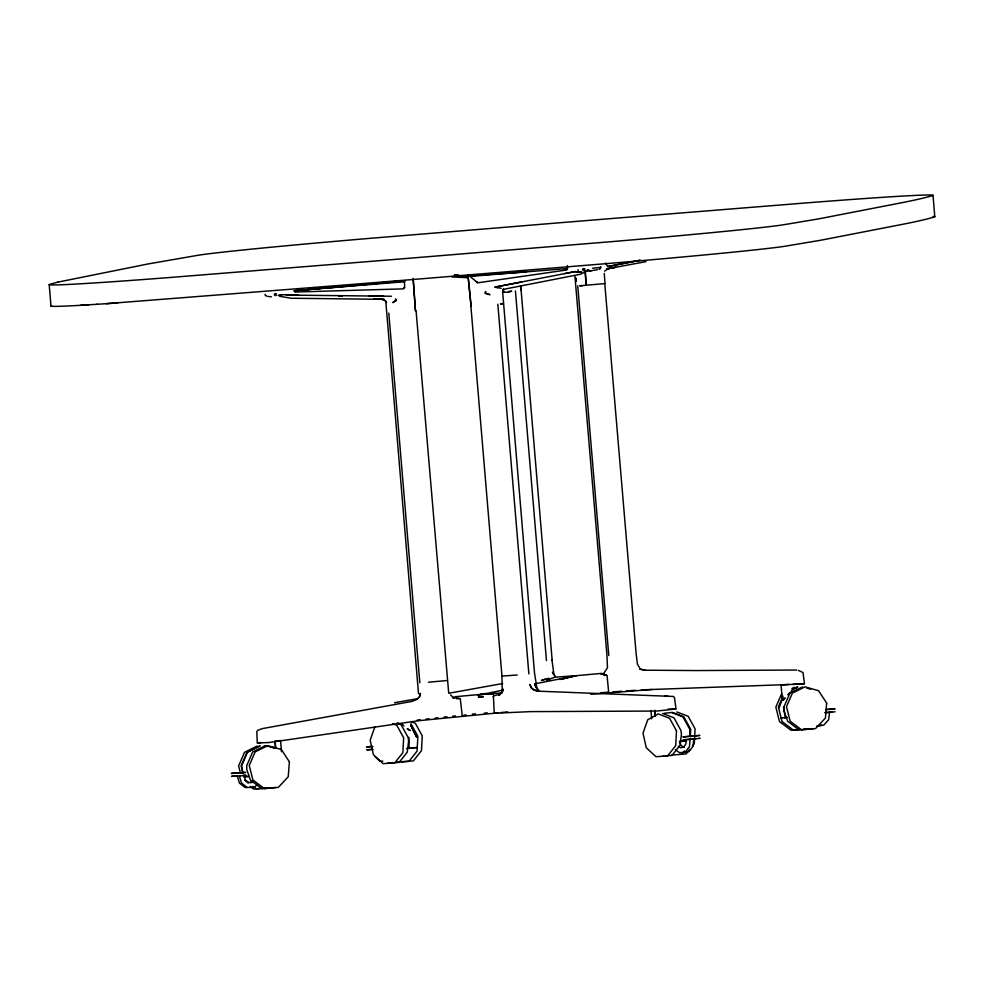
<?xml version="1.0" encoding="UTF-8"?>
<svg xmlns="http://www.w3.org/2000/svg" width="984" height="984" viewBox="0 0 984 984"><rect width="100%" height="100%" fill="white"/><g stroke="black" fill="none" stroke-linecap="round" stroke-linejoin="round"><path stroke-width="1.48" d="M686.082 739.538L685.946 743.867L683.769 747.053L680.448 747.754L678.406 746.376M690.313 736.733L690.706 729.304L683.794 716.77L672.441 712.416M675.43 749.722L679.624 752.772L689.034 751.518L693.08 746.315L693.745 738.873L690.141 739.255L689.476 746.696L685.43 751.899M789.045 693.302L787.717 694.753M503.328 689.206L502.271 692.601L501.951 676.069L470.906 306.405M374.904 726.77L370.181 740.116L373.428 754.691L383.145 763.67L394.781 762.858L402.874 752.637L403.661 737.779L396.761 725.245L392.505 723.609M782.858 697.619L779.119 707.767L779.402 707.152M493.218 696.955L493.624 695.86L500.733 693.941M781.739 693.536L775.847 707.102L779.5 721.604L790.988 730.239L797.962 729.611M783.055 696.155L778.356 707.004L782.009 721.506L793.498 730.14L799.082 729.636M789.869 693.216L783.99 706.795L783.99 710.62L787.643 721.284L799.131 729.931L813.079 728.664M502.492 690.694L498.925 695.491L500.179 694.384M397.757 723.08L402.198 724.384L403.944 725.909M265.176 294.241L265.127 294.634A1.648 1.513 -70.7 0 0 266.32 296.073L266.258 295.63M600.449 267.217L599.256 269.161L599.896 268.989A1.648 1.255 71 0 0 600.572 267.402L600.769 266.738M493.402 696.008L494.239 713.265L418.975 720.682L269.001 742.526L258.042 742.945L261.08 742.502M681.814 754.384L684.52 750.976M689.796 749.377L686.192 753.929L671.641 755.097M692.49 745.97L694.286 743.695L695.073 728.836L688.173 716.303L676.82 711.949M566.255 268.644L566.563 269.518L566.919 268.583L470.069 276.406L477.228 282.408L476.527 281.572M603.254 674.175L607.472 667.742L606.968 655.541L574.89 275.545M791.136 691.235L792.71 689.624M416.835 699.427L419.479 696.943L420.426 693.302L419.504 696.93L416.847 699.427L411.976 701.408L262.63 728.554L257.833 730.202L256.812 731.616L257.255 743.092M257.623 784.482L254.315 787.298L245.2 787.544L239.444 783.141L237.292 775.933M250.342 782.587L252.519 780.865M604.57 271.129L607.829 268.903L615.701 267.254L606.919 268.853M257.168 746.02L244.499 752.329L238.608 765.896L240.44 773.141M260.17 745.909L247.451 752.243L241.597 765.884L242.716 772.698M259.678 745.934L246.996 752.231L241.117 765.798L242.95 773.055M791.874 688.492L794.408 687.238M793.116 689.021L796.917 687.139M789.34 693.277L802.55 686.918M597.632 269.641L589.883 271.006M452.812 697.89L455.235 696.709L480.635 694.409M586.71 271.326L580.166 274.29L503.021 289.444M792.477 689.304L797.803 687.103L792.489 689.341M582.528 285.631L579.736 285.791L605.037 283.577L604.262 273.404M604.766 283.687L636.082 653.253L637.411 664.114L639.526 667.706M546.415 680.251L554.988 677.164L576.169 675.688M545.197 679.181L541.348 680.485L548.777 678.247M601.113 674.421L603.844 673.622M477.732 695.344L502.959 690.104M559.748 679.526L576.317 675.676L601.716 673.376L606.132 675.049M483.673 694.507L480.733 694.396L484.952 693.572L493.304 694.2M576.218 675.688L534.484 683.929M564.718 273.613L574.877 271.633L581.544 272.051L574.877 271.633L495.038 287.107L497.916 287.635M639.748 260.342L607.546 266.59L640.363 260.194M521.655 281.978L495.038 287.107L501.286 288.263M502.664 683.523L448.876 693.253M645.996 261.658L606.771 268.903M590.338 270.76L591.077 270.637L586.279 271.24M394.584 702.699L417.216 698.763M817.47 725.86L821.665 725.196M816.745 726.217L823.731 725.122L828.663 719.747L829.574 712.256L824.703 712.699M781.714 717.889L780.952 717.976L785.281 717.816L783.485 706.918M416.539 747.569L406.478 748.529M684.311 739.697L683.105 739.845L690.141 739.255M590.732 694.261L652.121 689.476M281.473 751.714L280.551 740.571L276.246 741.001M244.093 775.552L245.988 775.343L243.491 775.392M417.179 720.091L420.168 719.759M426.133 719.095L429.11 718.763M435.088 718.111L438.064 717.779M444.03 717.115L447.019 716.783M592.54 268.251L600.572 267.402M531.323 687.853L529.982 684.409C530.364 688.64 534.423 690.571 538.15 691.162L673.474 696.463L674.483 697.705L676.008 709.095M494.239 713.265L498.236 712.846M500.905 712.564L507.609 711.862M664.151 713.289L671.592 712.502L682.982 716.893L689.87 729.501L689.993 736.389M372.026 746.339L366.54 746.942L372.874 746.524M372.272 749.255L366.774 749.857L373.121 749.439M410.193 747.951L409.332 748.049L416.749 747.533M682.17 741.063L683.031 740.977M685.602 740.989L681.039 741.444M446.502 680.584L428.446 682.219M463.956 715.134L466.121 714.913M278.115 295.385L281.559 295.052L279.321 295.274M508.421 291.645C518.974 289.013 500.425 296.184 503.464 289.025L503.747 292.076M305.52 289.8L326.737 287.82M329.775 287.537L337.34 286.824M340.378 286.541L347.955 285.84M350.981 285.557L358.557 284.843M361.595 284.56L369.172 283.859M372.198 283.577L379.775 282.863M382.801 282.58L390.377 281.867M393.416 281.584L400.992 280.883M326.184 288.103L404.572 280.993M452.824 716.155L455.494 715.921M784.506 717.631L787.298 717.385M236.972 775.835L231.486 776.376L240.502 775.884M244.745 776.659L248.792 776.29M803.264 729.255L807.446 728.873M267.697 787.766L253.761 789.033L250.305 786.437M270.206 787.667L256.258 788.934L252.814 786.339M275.84 787.458L261.892 788.725L250.403 780.078L246.75 769.414L246.75 765.589L252.63 752.01L265.311 745.712L268.017 746.499M585.259 271.621L585.972 285.397M249.124 776.499L243.392 776.782M320.907 288.521L294.536 290.698L295.188 291.559L295.102 290.661L404.978 281.695M788.725 684.47L781.062 684.999L782.243 698.935M693.757 738.75L696.328 738.541M686.881 739.636L700.091 738.332L699.316 738.332M517.203 675.012L502.135 676.069M472.382 714.089L475.37 713.843M484.337 713.117L487.314 712.871M826.13 709.39L835.133 708.898L825.994 709.735M826.24 712.637L835.084 711.789M526.379 271.855L460.204 276.479M480.782 694.396L501.963 692.921M600.978 692.724L608.456 692.195M612.946 691.887L621.925 691.248M626.402 690.94L635.381 690.301M680.067 741.186L686.119 740.792M401.73 761.714L413.354 760.903L421.459 750.669L422.247 735.811L415.346 723.277L411.078 721.653M397.351 762.169L408.987 761.358L417.081 751.136L417.868 736.278L410.968 723.744M387.524 763.215L399.147 762.403L407.253 752.17L408.606 741.087L408.04 737.311L401.14 724.778L396.872 723.154M663.265 756.032L671.986 755.429L680.079 745.196L681.445 734.113L680.866 730.337L673.966 717.803L662.613 713.461M96.752 304.314L117.748 302.912M106.124 303.699L354.351 284.241A655.184 11.439 -4.8 0 0 466.564 275.077L612.232 263.159A181.978 3.173 -4.8 0 0 785.564 246.148L821.148 240.157L903.423 224.155A3499.35 61.069 -4.8 0 0 934.21 217.009A181.978 3.173 -4.8 0 0 933.029 216.406M502.603 291.424L534.533 673.204L537.006 688.837M503.304 303.539L500.499 303.933L503.427 303.527M97.379 304.277L80.713 305.298A181.978 3.173 -4.8 0 1 51.586 305.741M604.385 675.381L606.759 675.221L603.979 675.331M456.711 698.788L459.085 698.64M830.029 712.022L831.8 711.912M80.713 305.298L88.745 304.819M494.226 713.277L530.401 711.629L656.635 711.051L675.762 709.034L668.136 709.07M792.723 684.384L803.67 683.966L641.371 689.882M281.707 294.794L286.529 294.647M551.95 659.92L553.783 673.413M271.387 296.799L267.648 296.418M796.708 670.043L695.626 670.559L645.098 670.202L639.969 669.132M338.779 296.184L341.645 296.196M279.8 740.558L280.551 740.571M368.692 296.012L383.563 296.159M382.837 761.186L379.886 761.149L375.015 756.573M391.423 296.245L286.246 295.065L298.619 295.225M339.16 296.135L342.198 296.172M247.636 782.514L252.408 782.501M664.766 695.897L667.742 695.995M451.976 276.935L467.006 277.685M454.534 275.151L458.876 275.372M454.448 275.114L459.048 275.36M465.174 275.68L468.224 275.852M450.561 694.913L453.193 697.533L460.278 698.566L462.222 715.872M270.108 746.647L275.631 748.172L275.04 741.112L275.631 748.172L270.022 746.954M279.542 296.27L290.969 298.238L384.178 299.333L373.748 299.038L381.78 299.284L385.359 300.92L386.54 302.58L385.777 301.19L418.507 693.683M639.994 669.12L645.098 670.202M264.425 745.749L267.242 746.364M798.43 670.387L803.005 672.515L804.481 683.917M806.609 688.099L810.668 689.267M538.15 691.162L533.869 689.919L531.286 687.865M684.052 747.373L680.989 745.306L679.44 741.333M293.786 290.772L295.163 292.027L403.551 288.865L404.744 287.389L404.375 281.768M244.77 780.3L248.214 782.895M247.267 787.471L241.498 783.067L239.358 775.859L244.229 775.417L245.176 779.648L248.337 782.403M476.158 281.596L477.363 282.875L566.686 269.985L567.62 268.534L567.362 265.545M453.193 697.533L453.895 698.136M538.851 690.153L536.452 687.914L534.656 684.249L536.858 688.775M555.431 676.512L552.442 672.207L553.869 674.913M605.664 263.06L607.079 265.717M577.928 269.714L578.297 270.711M448.655 692.551L416.072 310.784M467.978 275.212L471.102 306.405L467.99 275.409M575.824 278.349L576.12 281.313M607.091 675.836L608.702 692.527M575.837 278.115L576.12 281.166M933.004 195.299L934.8 216.701M655.221 715.934L654.754 710.288L655.172 715.958M585.123 270.588L586.366 285.36M577.743 285.889L608.788 655.553M521.102 290.243L552.135 659.92M515.432 290.944L546.464 660.608M497.83 304.228L528.863 673.892M388.791 313.084L419.824 682.748M49.2 284.647L50.996 306.049M650.977 710.497L651.666 718.849M520.573 285.668L520.905 290.255L520.597 285.815M413.145 278.374L415.457 310.919L413.231 279.653M408.913 737.336L409.11 748.357M483.193 696.758L478.458 697.176L483.193 696.758M276.283 294.191C276.922 297.488 272.162 294.167 275.385 293.576L276.283 294.191M676.488 730.804L675.713 745.663L667.607 755.884L655.984 756.696L646.267 747.717L643.007 733.141L647.73 719.796L658.234 713.917L669.587 718.271L676.488 730.804M289.407 761.85L288.214 776.782L278.349 787.36L264.401 788.627L252.913 779.992L249.247 765.49L255.139 751.911L267.808 745.614L281.35 749.537L289.407 761.85M826.646 703.056L825.453 717.988L815.576 728.566L801.64 729.833L790.152 721.198L786.487 706.696L792.378 693.13L805.047 686.82L818.577 690.743L826.646 703.056M584.779 269.062L583.487 270.76L582.516 269.333L583.217 268.595L584.779 269.062M587.534 269.788L588.592 269.837L587.534 269.788M403.612 288.214L404.215 287.439L403.612 288.214M485.616 291.584L485.001 293.281L489.934 294.72L485.616 293.232L485.616 291.584M784.924 698.123L783.092 700.141L784.924 698.123M394.744 301.215L392.727 302.617L396.478 300.464L395.531 298.89L395.863 300.514L394.744 301.215M272.777 295.348L272.777 295.348M57.896 282.125L49.79 284.327A181.978 3.173 -4.8 0 0 171.966 277.34L315.95 265.754A655.196 11.439 -4.8 0 0 464.768 253.663L610.437 241.744A181.978 3.173 -4.8 0 0 783.768 224.733L819.315 218.755L901.615 202.753A3499.35 61.069 -4.8 0 0 932.414 195.607A181.978 3.173 -4.8 0 0 810.238 202.593L666.254 214.18A655.369 11.439 -4.8 0 0 517.436 226.258L371.767 238.19A181.978 3.173 -4.8 0 0 198.436 255.2L148.301 263.909L57.896 282.125M571.999 676.512L560.449 679.292L572.011 676.574M684.064 736.782L682.871 736.942L699.845 735.417L684.064 736.782M233.122 773.239L231.24 773.461L245.742 772.428L233.122 773.239M549.49 679.809L546.649 680.104L549.49 679.846M416.712 737.188L410.697 725.196L416.712 737.188M410.008 730.436L407.351 728.775L410.008 730.436"/></g></svg>
